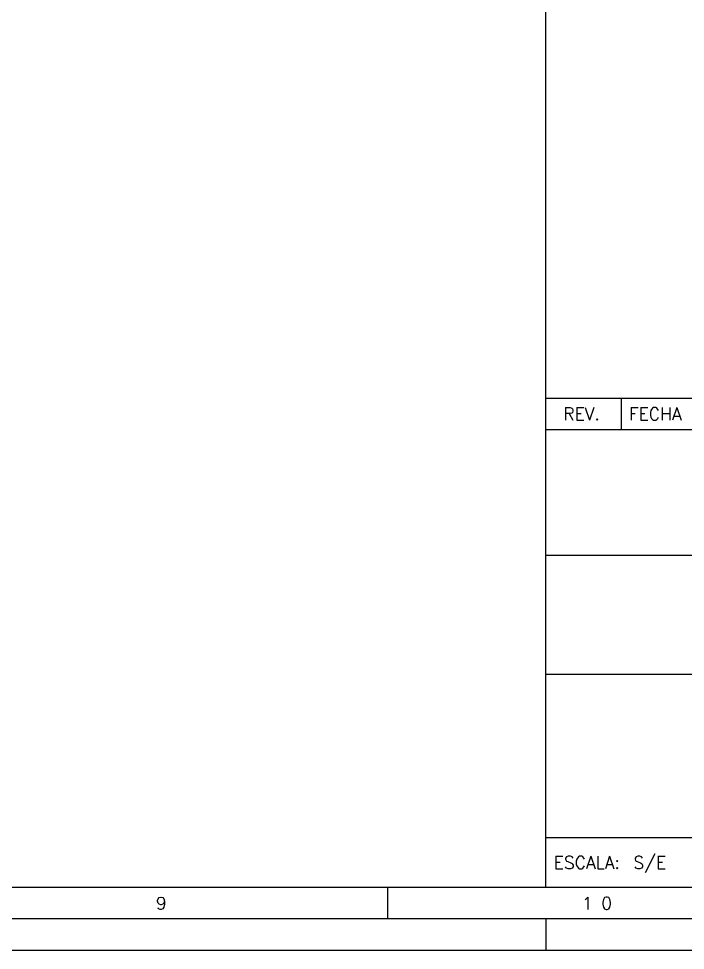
# Model space of a CAD drawing. Header units: millimetres. Extents: x -141 to 426, y 1 to 299.
# Drawn here: x 288.8 to 341.9, y 2.5 to 76.7 of the extents above; entities that cross this region are included whole.
import ezdxf

# ---------------------------------------------------------------- set-up
doc = ezdxf.new("R2010")
doc.units = ezdxf.units.MM
doc.layers.add('CAJETIN', color=1, linetype='Continuous')
doc.layers.add('FORMATO', color=7, linetype='Continuous')
doc.styles.add('PY', font='ROMANS.shx')

# ---------------------------------------------------------------- blocks, each defined once
blk = doc.blocks.new('MARCO-A1')
at = {"layer": 'FORMATO', "color": 5}
blk.add_line((625.75, 10), (625.75, 5), dxfattribs=at)
at = {"layer": 'FORMATO', "color": 1, "linetype": 'Continuous'}
blk.add_line((651, 5), (651, 0), dxfattribs=at)
at = {"layer": 'FORMATO', "color": 1}
blk.add_lwpolyline([(0, 594), (841, 594), (841, 0), (0, 0)], close=True, dxfattribs=at)
at = {"layer": 'FORMATO', "color": 5}
blk.add_lwpolyline([(5, 589), (836, 589), (836, 5), (5, 5)], close=True, dxfattribs=at)
at = {"layer": 'FORMATO', "color": 8, "linetype": 'Continuous'}
blk.add_lwpolyline([(10, 584), (831, 584), (831, 10), (10, 10)], close=True, dxfattribs=at)
at = {"layer": 'FORMATO', "color": 1, "style": 'PY'}
for s, p in [('9', (588.85, 6.5)), ('1 0', (656.77, 6.5))]:
    blk.add_text(s, height=2, dxfattribs=at).set_placement(p)

msp = doc.modelspace()

# ---------------------------------------------------------------- linework, layer by layer
at = {"layer": 'CAJETIN', "color": 8, "linetype": 'Continuous'}
for p, q in [((330.791, 7.516), (330.791, 294.177)), ((330.791, 7.516), (330.791, 50.128)), ((330.791, 7.516), (330.791, 50.128)), ((330.791, 43.973), (420.685, 43.973)), ((330.791, 33.985), (393.218, 33.985)), ((330.791, 24.496), (420.685, 24.496)), ((330.791, 11.511), (420.685, 11.511)), ((330.791, 11.511), (420.685, 11.511))]:
    msp.add_line(p, q, dxfattribs=at)
at = {"layer": 'CAJETIN', "color": 5}
for p, q in [((330.791, 46.47), (420.685, 46.47)), ((336.784, 46.47), (336.784, 43.973))]:
    msp.add_line(p, q, dxfattribs=at)

# ---------------------------------------------------------------- block references
at = {"xscale": 0.499409123998651, "yscale": 0.499409123998651, "zscale": 0.499409123998651}
msp.add_blockref('MARCO-A1', (5.676, 2.522), dxfattribs=at)

# ---------------------------------------------------------------- texts
at = {"layer": 'CAJETIN', "color": 1, "style": 'PY'}
for s, p in [('REV.', (332.183, 44.722)), ('FECHA', (337.405, 44.722))]:
    msp.add_text(s, height=0.9988, dxfattribs=at).set_placement(p)
at = {"layer": 'FORMATO', "color": 1, "style": 'PY'}
for s, p in [('ESCALA:', (331.424, 9.015)), ('S/E', (337.772, 9.015))]:
    msp.add_text(s, height=0.9988, dxfattribs=at).set_placement(p)

doc.saveas('drawing.dxf')
